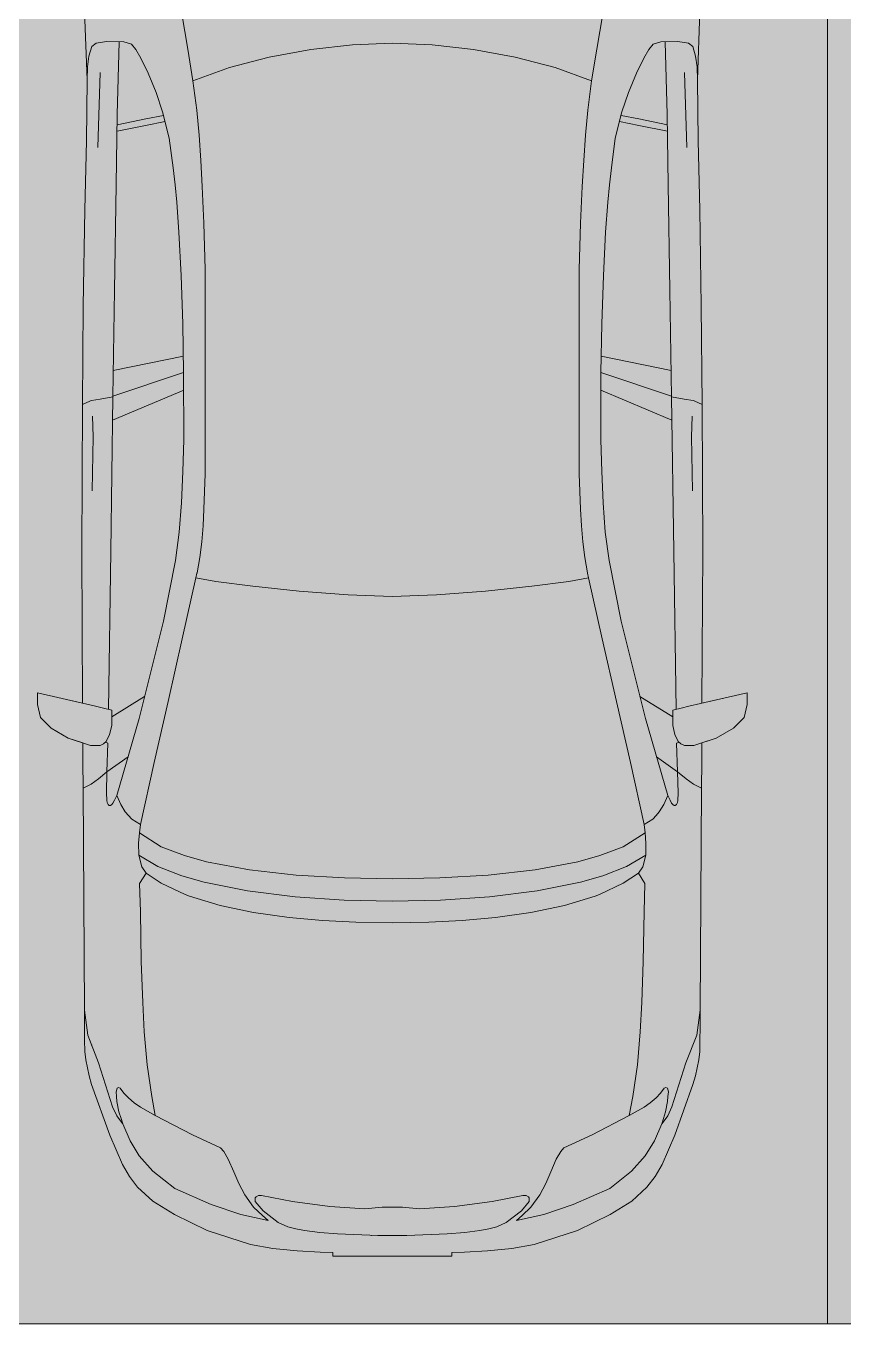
# Model space of a CAD drawing. Header units: millimetres. Extents: x 141848 to 1648660, y -465012 to -151356.
# Drawn here: x 451871 to 454285, y -270728 to -266857 of the extents above; entities that cross this region are included whole.
import ezdxf

# ---------------------------------------------------------------- set-up
doc = ezdxf.new("R2010")
doc.units = ezdxf.units.MM
doc.header["$MEASUREMENT"] = 0
doc.layers.add('Extérieur - Environnement', color=7, linetype='Continuous')
doc.layers.add('Structure - Murs extérieurs', color=7, linetype='Continuous')

msp = doc.modelspace()

# ---------------------------------------------------------------- hatches: boundary and pattern name
at = {"linetype": 'Continuous', "lineweight": 0, "true_color": 0x6f6f6f}
h = msp.add_hatch(color=8, dxfattribs=at)
h.paths.add_polyline_path([(360547.961, -275935.042), (360547.961, -295062.571), (487920.34, -293826.868), (487920.34, -270902.734), (487462.568, -270902.734), (472913.119, -271040.575), (472913.119, -163437.635), (371855.719, -163437.635), (371855.719, -271040.575), (371882.482, -271040.57), (371882.665, -272000.514, -0.40942736), (367883.201, -275935.042)])
h.paths.add_polyline_path([(377135.103, -260639.953), (373845.103, -260639.953), (373845.103, -248364.953), (373845.103, -243089.974), (373845.103, -242189.974), (377135.103, -242189.974)], flags=0)
h.paths.add_polyline_path([(415474.561, -260810.571), (380202.952, -260810.571), (380202.952, -230015.57), (380202.952, -193810.571), (380202.952, -171995.57), (431505.799, -171995.57), (464309.564, -171995.57), (464309.564, -262266.885), (436549.587, -262266.885), (436549.587, -189810.571), (412055.061, -189810.571), (412055.061, -201780.57), (412055.061, -204495.57), (415454.069, -204495.57), (415454.069, -208495.57), (415454.069, -218295.57), (405655.061, -218295.57), (405655.061, -222495.57), (415474.561, -222495.57)], flags=0)
h.paths.add_polyline_path([(381436.562, -269433.913, -0.09031866), (381558.292, -268727.623, -0.20144873), (382612.158, -267592.74, -0.10421145), (383417.525, -267415.055), (384017.498, -267409.371, -0.10404461), (384824.873, -267571.244, -0.23825546), (385983.776, -268953.318, -0.05518862), (386036.355, -269390.334), (386038.45, -269611.438), (386050.565, -270890.267), (385792.102, -271892.761, -0.26794919), (384069.602, -272909.124), (383469.629, -272914.808, -0.19371746), (382078.771, -272370.185, -0.07056876), (381728.183, -271931.262, -0.1316525), (381450.772, -270933.845)], flags=0)
h.paths.add_polyline_path([(392016.505, -273452.052), (392030.007, -267377.824, -0.3805567), (394016.505, -265609.826), (394094.233, -265609.826), (394094.233, -270609.826), (409094.233, -270609.826), (409094.233, -265609.826), (414055.71, -265609.826, -0.41421356), (415555.71, -267109.826), (415555.71, -273660.699, -0.34550161), (413836.804, -275433.432), (394027.271, -275599.002, -0.4157911), (392016.505, -273599.031)], flags=0)
h.paths.add_polyline_path([(424209.612, -271504.083, -0.13447393), (423930.467, -270484.937), (423930.467, -268984.937, -0.41421356), (425930.467, -266984.937), (426530.467, -266984.937, -0.41421356), (428530.467, -268984.937), (428530.467, -270484.937, -0.12882035), (428273.55, -271465.581, -0.27093629), (426530.467, -272484.937), (425930.467, -272484.937, -0.26498)], flags=0)
h.paths.add_polyline_path([(436562.206, -273329.325), (436569.468, -267730.336, -0.09856151), (436800.237, -266943.721), (436817.2, -266951.545, -0.258849), (438654.998, -265605.827), (438652.661, -265587.294), (439337.088, -265587.294), (439337.088, -265687.294), (439337.088, -270687.294), (469237.088, -270687.294), (469237.088, -265687.294), (470907.523, -265687.294), (472885.813, -265687.294), (472885.813, -267687.294), (472885.813, -271062.255, 0.00134576), (472885.842, -271073.021), (472896.728, -273095.233, -0.41421356), (470907.523, -275105.97), (462184.053, -275105.97, -0.00518896), (462130.957, -275116.103), (454147.511, -275196.191), (438770.531, -275253.24, -0.38655333), (436572.608, -273475.385, -0.02518922)], flags=0)
at = {"linetype": 'Continuous', "lineweight": 0, "true_color": 0xa7a7a7}
msp.add_hatch(color=253, dxfattribs=at).paths.add_polyline_path([(453558.776, -266063.202, 1), (463558.776, -266063.202, 1)])

# ---------------------------------------------------------------- linework, layer by layer
at = {"color": 9, "linetype": 'Continuous', "lineweight": 5}
msp.add_lwpolyline([(436572.608, -273475.385, 0.38655333), (438770.531, -275253.24), (454147.511, -275196.191), (462130.957, -275116.103, 0.00518896), (462184.053, -275105.97), (470907.523, -275105.97, 0.41421356), (472896.728, -273095.233), (472885.842, -271073.021, -0.00134576), (472885.813, -271062.255), (472885.813, -267687.294), (472885.813, -265687.294), (470907.523, -265687.294), (469237.088, -265687.294), (469237.088, -270687.294), (439337.088, -270687.294), (439337.088, -265687.294), (439337.088, -265587.294), (438652.661, -265587.294), (438654.998, -265605.827, 0.258849), (436817.2, -266951.545), (436800.237, -266943.721, 0.09856151), (436569.468, -267730.336), (436562.206, -273329.325, 0.02518922)], format="xyb", close=True, dxfattribs=at)
at = {"color": 255, "linetype": 'Continuous', "lineweight": 5, "flags": 128}
for points in [[(454237.088, -265687.294), (454237.088, -270687.294)], [(454237.088, -270687.294), (454237.088, -265687.294)], [(451737.088, -270687.294), (454237.088, -270687.294)], [(454237.088, -270687.294), (456737.088, -270687.294)]]:
    msp.add_lwpolyline(points, dxfattribs=at)
at = {"layer": 'Extérieur - Environnement', "color": 7, "linetype": 'Continuous', "lineweight": 13}
for p, q in [((452312.002, -266709.08), (452348.174, -266924.692)), ((453591.814, -266709.08), (453555.642, -266924.692)), ((452043.698, -266812.144), (452050.959, -267015.116)), ((452050.959, -267015.116), (452043.698, -266812.144)), ((453852.857, -267015.116), (453860.118, -266812.144)), ((453852.857, -267015.116), (453860.118, -266812.144)), ((452064.951, -266917.174), (452056.547, -266945.179)), ((452077.652, -266906.682), (452064.951, -266917.174)), ((452108.63, -266901.909), (452077.652, -266906.682)), ((452159.244, -266903.116), (452108.63, -266901.909)), ((452140.038, -267118.034), (452145.862, -266902.797)), ((452181.719, -266910.293), (452159.244, -266903.116)), ((452194.717, -266925.468), (452181.719, -266910.293)), ((452834.373, -266911.78), (452711.69, -266925.666)), ((452951.908, -266907.061), (452834.373, -266911.78)), ((452951.908, -266907.061), (453069.443, -266911.78)), ((453069.443, -266911.78), (453192.126, -266925.666)), ((453709.099, -266925.468), (453722.098, -266910.293)), ((453722.098, -266910.293), (453744.572, -266903.116)), ((453744.572, -266903.116), (453795.186, -266901.909)), ((453763.778, -267118.034), (453757.954, -266902.797)), ((453795.186, -266901.909), (453826.164, -266906.682)), ((453826.164, -266906.682), (453838.865, -266917.174)), ((453838.865, -266917.174), (453847.27, -266945.179)), ((452056.547, -266945.179), (452052.232, -266976.682)), ((452209.611, -266951.662), (452194.717, -266925.468)), ((452231.015, -266995.684), (452209.611, -266951.662)), ((452348.174, -266924.692), (452363.388, -267017.735)), ((452588.935, -266948.269), (452471.085, -266979.133)), ((452711.69, -266925.666), (452588.935, -266948.269)), ((453192.126, -266925.666), (453314.881, -266948.269)), ((453314.881, -266948.269), (453432.731, -266979.133)), ((453555.642, -266924.692), (453540.428, -267017.735)), ((453672.801, -266995.684), (453694.205, -266951.662)), ((453694.205, -266951.662), (453709.099, -266925.468)), ((453847.27, -266945.179), (453851.584, -266976.682)), ((452052.232, -266976.682), (452050.959, -267015.116)), ((452089.626, -266993.88), (452082.209, -267214.66)), ((452254.43, -267052.956), (452231.015, -266995.684)), ((452471.085, -266979.133), (452363.388, -267017.735)), ((453432.731, -266979.133), (453540.428, -267017.735)), ((453649.386, -267052.956), (453672.801, -266995.684)), ((453814.19, -266993.88), (453821.607, -267214.66)), ((453851.584, -266976.682), (453852.857, -267015.116)), ((452050.959, -267015.116), (452048.746, -267195.422)), ((452048.746, -267195.422), (452050.959, -267015.116)), ((452363.388, -267017.735), (452375.059, -267105.162)), ((453540.428, -267017.735), (453528.757, -267105.162)), ((453855.07, -267195.422), (453852.857, -267015.116)), ((453855.07, -267195.422), (453852.857, -267015.116)), ((452273.759, -267109.617), (452254.43, -267052.956)), ((453630.057, -267109.617), (453649.386, -267052.956)), ((452293.594, -267187.636), (452273.759, -267109.617)), ((452375.058, -267105.146), (452381.751, -267178.67)), ((453528.758, -267105.146), (453522.066, -267178.67)), ((453610.222, -267187.636), (453630.057, -267109.617)), ((452137.106, -267325.351), (452140.038, -267118.034)), ((452139.345, -267167.062), (452223.733, -267149.83)), ((452139.618, -267147.769), (452224.006, -267130.537)), ((452223.733, -267149.83), (452281.148, -267138.68)), ((452224.006, -267130.537), (452276.487, -267120.345)), ((453680.083, -267149.83), (453622.668, -267138.68)), ((453679.81, -267130.537), (453627.33, -267120.345)), ((453764.198, -267147.769), (453679.81, -267130.537)), ((453764.471, -267167.062), (453680.083, -267149.83)), ((453766.71, -267325.351), (453763.778, -267118.034)), ((452305.003, -267275.127), (452293.594, -267187.636)), ((452381.75, -267178.656), (452386.716, -267253.131)), ((453522.066, -267178.656), (453517.1, -267253.131)), ((453598.813, -267275.127), (453610.222, -267187.636)), ((452048.746, -267195.422), (452044.396, -267398.632)), ((452048.746, -267195.422), (452044.396, -267398.632)), ((453859.42, -267398.632), (453855.07, -267195.422)), ((453855.07, -267195.422), (453859.42, -267398.632)), ((452386.716, -267253.127), (452391.12, -267329.924)), ((453517.1, -267253.127), (453512.696, -267329.924)), ((452310.849, -267324.705), (452305.003, -267275.127)), ((453592.967, -267324.705), (453598.813, -267275.127)), ((452132.146, -267636.148), (452137.106, -267325.351)), ((452315.943, -267376.543), (452310.849, -267324.705)), ((452391.119, -267329.914), (452395.885, -267438.034)), ((453512.697, -267329.914), (453507.931, -267438.034)), ((453587.873, -267376.543), (453592.967, -267324.705)), ((453771.671, -267636.148), (453766.71, -267325.351)), ((452322.181, -267464.557), (452315.943, -267376.543)), ((453581.636, -267464.557), (453587.873, -267376.543)), ((452044.396, -267398.632), (452039.611, -267681.866)), ((452044.396, -267398.632), (452039.611, -267681.866)), ((453864.205, -267681.866), (453859.42, -267398.632)), ((453859.42, -267398.632), (453864.205, -267681.866)), ((452395.885, -267438.031), (452399.856, -267575.552)), ((453507.931, -267438.031), (453503.961, -267575.552)), ((452328.568, -267592.686), (452322.181, -267464.557)), ((453575.248, -267592.686), (453581.636, -267464.557)), ((452399.856, -267575.552), (452399.894, -268178.518)), ((453503.961, -267575.552), (453503.922, -268178.518)), ((452333.568, -267735.926), (452328.568, -267592.686)), ((453570.248, -267735.926), (453575.248, -267592.686)), ((452127.185, -267950.448), (452132.146, -267636.148)), ((453776.631, -267950.448), (453771.671, -267636.148)), ((452039.611, -267681.866), (452037.092, -267973.113)), ((452039.611, -267681.866), (452037.092, -267973.113)), ((453866.724, -267973.113), (453864.205, -267681.866)), ((453864.205, -267681.866), (453866.724, -267973.113)), ((452335.991, -267879.457), (452333.568, -267735.926)), ((453567.825, -267879.457), (453570.248, -267735.926)), ((452128.402, -267873.372), (452335.173, -267831.01)), ((453775.415, -267873.372), (453568.643, -267831.01)), ((452335.991, -267879.457), (452127.202, -267949.357)), ((452336.529, -268077.471), (452335.991, -267879.457)), ((453567.287, -268077.471), (453567.825, -267879.457)), ((453567.825, -267879.457), (453776.614, -267949.357)), ((452037.092, -267973.113), (452058.801, -267963.349)), ((452058.801, -267963.349), (452060.757, -267962.783)), ((452060.757, -267962.783), (452064.015, -267962.088)), ((452064.015, -267962.088), (452089.928, -267957.432)), ((452089.928, -267957.432), (452127.185, -267950.448)), ((452127.185, -267950.448), (452120.746, -268407.601)), ((452126.214, -268019.427), (452336.131, -267931.001)), ((453777.603, -268019.427), (453567.685, -267931.001)), ((453776.631, -267950.448), (453783.07, -268407.601)), ((453813.888, -267957.432), (453776.631, -267950.448)), ((453839.801, -267962.088), (453813.888, -267957.432)), ((453843.059, -267962.783), (453839.801, -267962.088)), ((453845.015, -267963.349), (453843.059, -267962.783)), ((453866.724, -267973.113), (453845.015, -267963.349)), ((452037.092, -267973.113), (452035.124, -268405.992)), ((452035.124, -268405.992), (452037.092, -267973.113)), ((453868.692, -268405.992), (453866.724, -267973.113)), ((453868.692, -268405.992), (453866.724, -267973.113)), ((452066.987, -268008.036), (452068.486, -268069.3)), ((453836.829, -268008.036), (453835.33, -268069.3)), ((452068.486, -268069.3), (452065.909, -268228.63)), ((452333.378, -268171.56), (452336.529, -268077.471)), ((453570.438, -268171.56), (453567.287, -268077.471)), ((453835.33, -268069.3), (453837.907, -268228.63)), ((452329.184, -268264.184), (452333.378, -268171.56)), ((452399.894, -268178.518), (452396.057, -268282.803)), ((453503.922, -268178.518), (453507.759, -268282.803)), ((453574.632, -268264.184), (453570.438, -268171.56)), ((452323.085, -268350.336), (452329.184, -268264.184)), ((453580.732, -268350.336), (453574.632, -268264.184)), ((452396.058, -268282.796), (452393.524, -268331.972)), ((453507.758, -268282.796), (453510.292, -268331.972)), ((452311.939, -268433.588), (452323.085, -268350.336)), ((452393.524, -268331.956), (452389.726, -268379.107)), ((453510.292, -268331.956), (453514.09, -268379.107)), ((453591.878, -268433.588), (453580.732, -268350.336)), ((452389.728, -268379.084), (452383.905, -268425.327)), ((453514.088, -268379.084), (453519.911, -268425.327)), ((452035.124, -268405.992), (452037.602, -268855.376)), ((452037.602, -268855.376), (452035.124, -268405.992)), ((452120.747, -268407.601), (452114.299, -268873.649)), ((452383.905, -268425.327), (452375.474, -268470.695)), ((453519.911, -268425.327), (453528.342, -268470.695)), ((453783.069, -268407.601), (453789.517, -268873.649)), ((453866.214, -268855.376), (453868.692, -268405.992)), ((453866.214, -268855.376), (453868.692, -268405.992)), ((452276.522, -268612.975), (452311.939, -268433.588)), ((452375.253, -268471.184), (452375.56, -268470.505)), ((453528.563, -268471.184), (453528.256, -268470.505)), ((453627.294, -268612.975), (453591.878, -268433.588)), ((452372.174, -268485.5), (452332.016, -268665.461)), ((452372.174, -268485.5), (452375.253, -268471.184)), ((452372.174, -268485.5), (452431.145, -268495.563)), ((452431.145, -268495.563), (452539.761, -268509.721)), ((453472.671, -268495.563), (453364.055, -268509.721)), ((453531.642, -268485.5), (453472.671, -268495.563)), ((453531.642, -268485.5), (453528.563, -268471.184)), ((453531.642, -268485.5), (453571.8, -268665.461)), ((452539.761, -268509.721), (452676.846, -268524.319)), ((452676.846, -268524.319), (452821.29, -268535.706)), ((452821.29, -268535.706), (452951.908, -268540.229)), ((453082.526, -268535.706), (452951.908, -268540.229)), ((453226.97, -268524.319), (453082.526, -268535.706)), ((453364.055, -268509.721), (453226.97, -268524.319)), ((452204.322, -268900.718), (452276.522, -268612.975)), ((453699.494, -268900.718), (453627.294, -268612.975)), ((452332.016, -268665.461), (452289.836, -268850.052)), ((453571.8, -268665.461), (453613.98, -268850.052)), ((452037.602, -268855.376), (451904.23, -268824.575)), ((451904.23, -268824.575), (451904.23, -268858.864)), ((451904.23, -268824.575), (452076.265, -268864.305)), ((451904.23, -268824.575), (451904.23, -268858.864)), ((452220.697, -268835.461), (452123.515, -268895.945)), ((452289.836, -268850.052), (452248.686, -269030.342)), ((453613.98, -268850.052), (453655.13, -269030.342)), ((453683.12, -268835.461), (453780.301, -268895.945)), ((453999.586, -268824.575), (453827.551, -268864.305)), ((453999.586, -268824.575), (453866.214, -268855.376)), ((453999.586, -268858.864), (453999.586, -268824.575)), ((453999.586, -268824.575), (453999.586, -268858.864)), ((451904.23, -268858.864), (451913.09, -268896.996)), ((451913.09, -268896.996), (451904.23, -268858.864)), ((452076.265, -268864.305), (452099.394, -268869.809)), ((452099.394, -268869.809), (452123.515, -268876.024)), ((452123.515, -268876.024), (452123.515, -268921.171)), ((453804.422, -268869.809), (453780.301, -268876.024)), ((453780.301, -268876.024), (453780.301, -268921.171)), ((453827.551, -268864.305), (453804.422, -268869.809)), ((453990.726, -268896.996), (453999.586, -268858.864)), ((453990.726, -268896.996), (453999.586, -268858.864)), ((451913.09, -268896.996), (451944.949, -268928.955)), ((451944.949, -268928.955), (451913.09, -268896.996)), ((451944.949, -268928.955), (451995.489, -268958.446)), ((451995.489, -268958.446), (451944.949, -268928.955)), ((452123.515, -268921.171), (452117.503, -268947.698)), ((452204.322, -268900.718), (452138.908, -269127.825)), ((453699.494, -268900.718), (453764.908, -269127.825)), ((453780.301, -268921.171), (453786.313, -268947.698)), ((453908.327, -268958.446), (453958.867, -268928.955)), ((453908.327, -268958.446), (453958.867, -268928.955)), ((453958.867, -268928.955), (453990.726, -268896.996)), ((453958.867, -268928.955), (453990.726, -268896.996)), ((451995.489, -268958.446), (452038.002, -268972.665)), ((452061.464, -268980.512), (451995.489, -268958.446)), ((452038.002, -268972.665), (452038.26, -269028.074)), ((452038.26, -269028.074), (452038.002, -268972.665)), ((452107.695, -268967.805), (452099.62, -268975.338)), ((452112.572, -268973.482), (452105.368, -268969.976)), ((452117.503, -268947.698), (452107.695, -268967.805)), ((452112.572, -268973.482), (452109.604, -269058.02)), ((453786.313, -268947.698), (453796.121, -268967.805)), ((453791.244, -268973.482), (453798.448, -268969.976)), ((453791.244, -268973.482), (453794.212, -269058.02)), ((453796.121, -268967.805), (453804.196, -268975.338)), ((453842.352, -268980.512), (453908.327, -268958.446)), ((453865.556, -269028.074), (453865.814, -268972.665)), ((453865.556, -269028.074), (453865.814, -268972.665)), ((453865.814, -268972.665), (453908.327, -268958.446)), ((452089.448, -268980.446), (452061.464, -268980.512)), ((452099.62, -268975.338), (452089.448, -268980.446)), ((453804.196, -268975.338), (453814.368, -268980.446)), ((453814.368, -268980.446), (453842.352, -268980.512)), ((452038.26, -269028.074), (452039.312, -269106.124)), ((452038.26, -269028.074), (452039.312, -269106.124)), ((452171.752, -269013.798), (452109.604, -269058.02)), ((452248.686, -269030.342), (452208.521, -269213.352)), ((453655.13, -269030.342), (453695.295, -269213.352)), ((453732.064, -269013.798), (453794.212, -269058.02)), ((453864.504, -269106.124), (453865.556, -269028.074)), ((453865.556, -269028.074), (453864.504, -269106.124)), ((452084.743, -269078.043), (452063.147, -269094.519)), ((452109.604, -269058.02), (452084.743, -269078.043)), ((452109.604, -269058.02), (452107.77, -269119.394)), ((453794.212, -269058.02), (453819.073, -269078.043)), ((453794.212, -269058.02), (453796.046, -269119.394)), ((453819.073, -269078.043), (453840.669, -269094.519)), ((452063.147, -269094.519), (452039.312, -269106.124)), ((452039.312, -269106.124), (452043.463, -269761.281)), ((452039.312, -269106.124), (452043.463, -269761.281)), ((452107.77, -269119.394), (452109.049, -269142.411)), ((452131.56, -269141.742), (452138.908, -269127.825)), ((452138.908, -269127.825), (452150.354, -269154.267)), ((453764.908, -269127.825), (453753.463, -269154.267)), ((453772.256, -269141.742), (453764.908, -269127.825)), ((453796.046, -269119.394), (453794.767, -269142.411)), ((453840.669, -269094.519), (453864.504, -269106.124)), ((453860.353, -269761.281), (453864.504, -269106.124)), ((453864.504, -269106.124), (453860.353, -269761.281)), ((452109.049, -269142.411), (452110.086, -269148.165)), ((452110.086, -269148.165), (452113.009, -269153.829)), ((452116.47, -269156.902), (452113.009, -269153.829)), ((452120.219, -269156.936), (452116.47, -269156.902)), ((452124.115, -269154.389), (452120.219, -269156.936)), ((452124.115, -269154.389), (452127.207, -269150.029)), ((452127.207, -269150.029), (452131.554, -269141.742)), ((452150.354, -269154.267), (452163.697, -269175.776)), ((453753.463, -269154.267), (453740.119, -269175.776)), ((453776.609, -269150.029), (453772.262, -269141.742)), ((453779.701, -269154.389), (453776.609, -269150.029)), ((453779.701, -269154.389), (453783.597, -269156.936)), ((453783.597, -269156.936), (453787.346, -269156.902)), ((453787.346, -269156.902), (453790.807, -269153.829)), ((453793.73, -269148.165), (453790.807, -269153.829)), ((453794.767, -269142.411), (453793.73, -269148.165)), ((452163.697, -269175.776), (452172.894, -269186.973)), ((452172.894, -269186.973), (452182.613, -269197.411)), ((452182.613, -269197.411), (452208.521, -269213.352)), ((453721.203, -269197.411), (453695.295, -269213.352)), ((453730.922, -269186.973), (453721.203, -269197.411)), ((453740.119, -269175.776), (453730.922, -269186.973)), ((452205.231, -269238.276), (452203.088, -269268.704)), ((452208.521, -269213.352), (452205.231, -269238.276)), ((452270.045, -269278.711), (452205.231, -269238.276)), ((452208.535, -269213.352), (452208.521, -269213.352)), ((453633.771, -269278.711), (453698.585, -269238.276)), ((453695.281, -269213.352), (453695.295, -269213.352)), ((453695.295, -269213.352), (453698.585, -269238.276)), ((453698.585, -269238.276), (453700.728, -269268.704)), ((452203.088, -269268.704), (452203.868, -269304.066)), ((452338.801, -269304.966), (452270.041, -269278.71)), ((453565.016, -269304.966), (453633.775, -269278.71)), ((453700.728, -269268.704), (453699.948, -269304.066)), ((452260.246, -269337.286), (452203.868, -269304.066)), ((452203.868, -269304.066), (452212.196, -269337.784)), ((452403.937, -269323.678), (452338.794, -269304.965)), ((453499.88, -269323.678), (453565.022, -269304.965)), ((453643.57, -269337.286), (453699.948, -269304.066)), ((453699.948, -269304.066), (453691.62, -269337.784)), ((452225.512, -269357.141), (452205.981, -269387.53)), ((452212.196, -269337.784), (452212.222, -269337.799)), ((452225.512, -269357.141), (452212.196, -269337.784)), ((452225.517, -269357.181), (452225.512, -269357.141)), ((452225.517, -269357.181), (452270.12, -269386.898)), ((452330.449, -269364.909), (452260.246, -269337.286)), ((452530.229, -269347.1), (452403.931, -269323.677)), ((452668.372, -269362.462), (452530.229, -269347.1)), ((453235.444, -269362.462), (453373.587, -269347.1)), ((453373.587, -269347.1), (453499.885, -269323.677)), ((453573.367, -269364.909), (453643.57, -269337.286)), ((453678.299, -269357.181), (453633.696, -269386.898)), ((453678.299, -269357.181), (453678.305, -269357.141)), ((453678.305, -269357.141), (453691.62, -269337.784)), ((453678.305, -269357.141), (453697.835, -269387.53)), ((453691.62, -269337.784), (453691.594, -269337.799)), ((452205.981, -269387.53), (452208.16, -269470.882)), ((452270.12, -269386.898), (452339.999, -269419.474)), ((452396.096, -269383.674), (452330.449, -269364.909)), ((452524.538, -269409.223), (452396.096, -269383.674)), ((452811.302, -269370.864), (452668.37, -269362.461)), ((452951.937, -269373.424), (452811.3, -269370.863)), ((452951.879, -269373.424), (453092.516, -269370.863)), ((453092.514, -269370.864), (453235.446, -269362.461)), ((453379.278, -269409.223), (453507.72, -269383.674)), ((453507.72, -269383.674), (453573.367, -269364.909)), ((453633.696, -269386.898), (453563.817, -269419.474)), ((453697.835, -269387.53), (453695.656, -269470.882)), ((452339.999, -269419.474), (452353.06, -269424.336)), ((452353.06, -269424.336), (452443.601, -269452.15)), ((452665.22, -269426.562), (452524.538, -269409.223)), ((452810.004, -269436.38), (452665.22, -269426.562)), ((452951.908, -269439.488), (452810.004, -269436.38)), ((452951.908, -269439.488), (453093.812, -269436.38)), ((453093.812, -269436.38), (453238.596, -269426.562)), ((453238.596, -269426.562), (453379.278, -269409.223)), ((453550.756, -269424.336), (453460.216, -269452.15)), ((453563.817, -269419.474), (453550.756, -269424.336)), ((452208.158, -269470.819), (452210.804, -269617.644)), ((452208.161, -269470.865), (452208.161, -269470.882)), ((452443.601, -269452.15), (452542.648, -269473.079)), ((452542.648, -269473.079), (452647.555, -269487.903)), ((453361.168, -269473.079), (453256.261, -269487.903)), ((453460.216, -269452.15), (453361.168, -269473.079)), ((453695.658, -269470.819), (453693.012, -269617.644)), ((453695.655, -269470.865), (453695.655, -269470.882)), ((452647.555, -269487.903), (452745.517, -269496.699)), ((452745.517, -269496.699), (452844.089, -269501.675)), ((452844.089, -269501.675), (452951.915, -269503.419)), ((453059.727, -269501.675), (452951.902, -269503.419)), ((453158.299, -269496.699), (453059.727, -269501.675)), ((453256.261, -269487.903), (453158.299, -269496.699)), ((452210.804, -269617.644), (452215.096, -269739.103)), ((453693.012, -269617.644), (453688.72, -269739.103)), ((452215.096, -269739.103), (452219.633, -269825.642)), ((453688.72, -269739.103), (453684.183, -269825.642)), ((452043.463, -269761.281), (452043.38, -269812.104)), ((452043.463, -269761.281), (452043.38, -269812.104)), ((452043.463, -269761.281), (452053.306, -269834.646)), ((453860.353, -269761.281), (453850.51, -269834.646)), ((453860.436, -269812.104), (453860.353, -269761.281)), ((453860.353, -269761.281), (453860.436, -269812.104)), ((452043.38, -269812.104), (452043.49, -269850.175)), ((452043.38, -269812.104), (452043.49, -269850.175)), ((452219.631, -269825.621), (452228.412, -269922.935)), ((452228.412, -269922.935), (452219.661, -269825.642)), ((453684.185, -269825.621), (453675.404, -269922.935)), ((453675.404, -269922.935), (453684.155, -269825.642)), ((453860.326, -269850.175), (453860.436, -269812.104)), ((453860.436, -269812.104), (453860.326, -269850.175)), ((452043.49, -269850.175), (452044.017, -269883.286)), ((452043.49, -269850.175), (452044.017, -269883.286)), ((452053.306, -269834.646), (452084.831, -269917.011)), ((452064.421, -269863.685), (452064.472, -269864.697)), ((453850.51, -269834.646), (453818.985, -269917.011)), ((453839.396, -269863.685), (453839.344, -269864.697)), ((453859.799, -269883.286), (453860.326, -269850.175)), ((453860.326, -269850.175), (453859.799, -269883.286)), ((452044.017, -269883.286), (452046.818, -269907.43)), ((452044.017, -269883.286), (452046.818, -269907.43)), ((453856.998, -269907.43), (453859.799, -269883.286)), ((453859.799, -269883.286), (453856.998, -269907.43)), ((452046.818, -269907.43), (452057.215, -269954.786)), ((452057.215, -269954.786), (452046.818, -269907.43)), ((452084.831, -269917.011), (452126.432, -270046.609)), ((452228.412, -269922.935), (452242.034, -270016.18)), ((453675.404, -269922.935), (453661.782, -270016.18)), ((453818.985, -269917.011), (453777.384, -270046.609)), ((453846.601, -269954.786), (453856.998, -269907.43)), ((453846.601, -269954.786), (453856.998, -269907.43)), ((452057.215, -269954.786), (452064.23, -269980.291)), ((452064.23, -269980.291), (452057.215, -269954.786)), ((452064.23, -269980.291), (452118.048, -270130.226)), ((452118.048, -270130.226), (452064.23, -269980.291)), ((453785.768, -270130.226), (453839.586, -269980.291)), ((453785.768, -270130.226), (453839.586, -269980.291)), ((453839.586, -269980.291), (453846.601, -269954.786)), ((453839.586, -269980.291), (453846.601, -269954.786)), ((452139.437, -269991.066), (452136.704, -270002.769)), ((452136.704, -270002.769), (452138.017, -270015.863)), ((452138.017, -270015.863), (452138.964, -270030.793)), ((452143.89, -269989.8), (452139.437, -269991.066)), ((452148.778, -269991.957), (452143.89, -269989.8)), ((452159.717, -270006.248), (452148.778, -269991.957)), ((452173.339, -270019.786), (452159.717, -270006.248)), ((452242.03, -270016.157), (452252.31, -270072.418)), ((453661.786, -270016.157), (453651.506, -270072.418)), ((453730.477, -270019.786), (453744.099, -270006.248)), ((453744.099, -270006.248), (453755.038, -269991.957)), ((453755.038, -269991.957), (453759.926, -269989.8)), ((453759.926, -269989.8), (453764.379, -269991.066)), ((453764.379, -269991.066), (453767.112, -270002.769)), ((453765.799, -270015.863), (453764.852, -270030.793)), ((453767.112, -270002.769), (453765.799, -270015.863)), ((452138.769, -270072.924), (452126.432, -270046.609)), ((452138.964, -270030.793), (452144.87, -270061.6)), ((452190.413, -270034.588), (452173.339, -270019.786)), ((452208.354, -270047.873), (452190.413, -270034.588)), ((452252.31, -270072.418), (452208.354, -270047.873)), ((453651.506, -270072.418), (453695.462, -270047.873)), ((453695.462, -270047.873), (453713.404, -270034.588)), ((453713.404, -270034.588), (453730.477, -270019.786)), ((453764.852, -270030.793), (453758.946, -270061.6)), ((453765.047, -270072.924), (453777.384, -270046.609)), ((452149.212, -270087.473), (452138.769, -270072.924)), ((452144.87, -270061.6), (452151.216, -270081.4)), ((452156.538, -270096.772), (452149.212, -270087.473)), ((452151.216, -270081.4), (452156.538, -270096.772)), ((452361.725, -270128.798), (452252.31, -270072.418)), ((453542.091, -270128.798), (453651.506, -270072.418)), ((453752.6, -270081.4), (453747.278, -270096.772)), ((453747.278, -270096.772), (453754.604, -270087.473)), ((453758.946, -270061.6), (453752.6, -270081.4)), ((453754.604, -270087.473), (453765.047, -270072.924)), ((452118.048, -270130.226), (452155.287, -270217.2)), ((452155.287, -270217.2), (452118.048, -270130.226)), ((452177.722, -270147.072), (452156.538, -270096.772)), ((452445.162, -270167.904), (452361.725, -270128.798)), ((453458.655, -270167.904), (453542.091, -270128.798)), ((453726.094, -270147.072), (453747.278, -270096.772)), ((453748.529, -270217.2), (453785.768, -270130.226)), ((453748.529, -270217.2), (453785.768, -270130.226)), ((452204.937, -270191.422), (452177.722, -270147.072)), ((452454.551, -270178.323), (452445.162, -270167.904)), ((453449.266, -270178.323), (453458.655, -270167.904)), ((453698.879, -270191.422), (453726.094, -270147.072)), ((452245.255, -270236.78), (452204.937, -270191.422)), ((452467.731, -270201.019), (452454.551, -270178.323)), ((452483.871, -270238.748), (452467.718, -270200.996)), ((453419.945, -270238.748), (453436.098, -270200.996)), ((453436.085, -270201.019), (453449.266, -270178.323)), ((453658.561, -270236.78), (453698.879, -270191.422)), ((452155.287, -270217.2), (452175.832, -270252.572)), ((452155.287, -270217.2), (452175.832, -270252.572)), ((452309.581, -270287.509), (452245.255, -270236.78)), ((452498.939, -270273.148), (452483.871, -270238.748)), ((453404.877, -270273.148), (453419.945, -270238.748)), ((453594.235, -270287.509), (453658.561, -270236.78)), ((453727.984, -270252.572), (453748.529, -270217.2)), ((453748.529, -270217.2), (453727.984, -270252.572)), ((452175.832, -270252.572), (452200.01, -270283.992)), ((452175.832, -270252.572), (452200.01, -270283.992)), ((452200.01, -270283.992), (452245.038, -270325.3)), ((452200.01, -270283.992), (452245.038, -270325.3)), ((452309.581, -270287.509), (452417.615, -270334.551)), ((452516.721, -270306.15), (452498.939, -270273.148)), ((453387.095, -270306.15), (453404.877, -270273.148)), ((453594.235, -270287.509), (453486.201, -270334.551)), ((453658.778, -270325.3), (453703.806, -270283.992)), ((453703.806, -270283.992), (453658.778, -270325.3)), ((453703.806, -270283.992), (453727.984, -270252.572)), ((453727.984, -270252.572), (453703.806, -270283.992)), ((452245.038, -270325.3), (452308.755, -270364.897)), ((452245.038, -270325.3), (452308.755, -270364.897)), ((452542.467, -270342.487), (452516.721, -270306.15)), ((452547.432, -270315.683), (452549.876, -270311.79)), ((452547.58, -270326.509), (452547.432, -270315.683)), ((452570.639, -270353.332), (452547.58, -270326.509)), ((452549.876, -270311.79), (452557.122, -270308.145)), ((452557.122, -270308.145), (452566.035, -270307.893)), ((452566.035, -270307.893), (452656.902, -270326.346)), ((452656.902, -270326.346), (452767.927, -270340.803)), ((453246.914, -270326.346), (453135.889, -270340.803)), ((453337.781, -270307.893), (453246.914, -270326.346)), ((453333.177, -270353.332), (453356.236, -270326.509)), ((453346.694, -270308.145), (453337.781, -270307.893)), ((453353.94, -270311.79), (453346.694, -270308.145)), ((453356.384, -270315.683), (453353.94, -270311.79)), ((453356.236, -270326.509), (453356.384, -270315.683)), ((453361.35, -270342.487), (453387.095, -270306.15)), ((453595.061, -270364.897), (453658.778, -270325.3)), ((453658.778, -270325.3), (453595.061, -270364.897)), ((452308.755, -270364.897), (452405.55, -270411.682)), ((452308.755, -270364.897), (452405.55, -270411.682)), ((452417.615, -270334.551), (452504.846, -270364.687)), ((452585.093, -270382.581), (452504.846, -270364.687)), ((452568.336, -270367.761), (452542.467, -270342.487)), ((452615.4, -270388.521), (452570.639, -270353.332)), ((452767.927, -270340.803), (452871.064, -270347.688)), ((452922.186, -270343.014), (452871.064, -270347.688)), ((452922.186, -270343.014), (452952.723, -270343.014)), ((452981.63, -270343.014), (452951.093, -270343.014)), ((452981.63, -270343.014), (453032.752, -270347.688)), ((453135.889, -270340.803), (453032.752, -270347.688)), ((453288.416, -270388.521), (453333.177, -270353.332)), ((453318.723, -270382.581), (453398.97, -270364.687)), ((453335.48, -270367.761), (453361.35, -270342.487)), ((453486.201, -270334.551), (453398.97, -270364.687)), ((453498.266, -270411.682), (453595.061, -270364.897)), ((453595.061, -270364.897), (453498.266, -270411.682)), ((452585.093, -270382.581), (452568.336, -270367.761)), ((452643.559, -270400.674), (452615.4, -270388.521)), ((452643.559, -270400.674), (452667.127, -270406.754)), ((453260.257, -270400.674), (453236.689, -270406.754)), ((453260.257, -270400.674), (453288.416, -270388.521)), ((453318.723, -270382.581), (453335.48, -270367.761)), ((452405.55, -270411.682), (452533.039, -270453.32)), ((452533.039, -270453.32), (452405.55, -270411.682)), ((452667.123, -270406.753), (452693.12, -270411.739)), ((452693.108, -270411.737), (452738.025, -270417.696)), ((452738.025, -270417.696), (452789.918, -270421.621)), ((452909.307, -270426.56), (452789.918, -270421.621)), ((452890.774, -270425.927), (452891.415, -270425.927)), ((452951.92, -270426.22), (452909.307, -270426.56)), ((452951.896, -270426.22), (452994.509, -270426.56)), ((452994.509, -270426.56), (453113.898, -270421.621)), ((453013.042, -270425.927), (453012.401, -270425.927)), ((453165.791, -270417.696), (453113.898, -270421.621)), ((453210.708, -270411.737), (453165.791, -270417.696)), ((453236.693, -270406.753), (453210.696, -270411.739)), ((453370.777, -270453.32), (453498.266, -270411.682)), ((453370.777, -270453.32), (453498.266, -270411.682)), ((452533.039, -270453.32), (452599.279, -270464.898)), ((452599.279, -270464.898), (452533.039, -270453.32)), ((452599.279, -270464.898), (452670.898, -270471.45)), ((452670.898, -270471.45), (452599.279, -270464.898)), ((452670.898, -270471.45), (452738.885, -270475.543)), ((452738.885, -270475.543), (452670.898, -270471.45)), ((452738.885, -270475.543), (452776.146, -270476.634)), ((452776.146, -270476.634), (452738.885, -270475.543)), ((452776.146, -270476.634), (452776.146, -270487.463)), ((452776.146, -270487.463), (452776.146, -270476.634)), ((453127.67, -270476.634), (453164.931, -270475.543)), ((453127.67, -270476.634), (453164.931, -270475.543)), ((453127.67, -270487.463), (453127.67, -270476.634)), ((453127.67, -270487.463), (453127.67, -270476.634)), ((453164.931, -270475.543), (453232.918, -270471.45)), ((453164.931, -270475.543), (453232.918, -270471.45)), ((453232.918, -270471.45), (453304.537, -270464.898)), ((453232.918, -270471.45), (453304.537, -270464.898)), ((453304.537, -270464.898), (453370.777, -270453.32)), ((453304.537, -270464.898), (453370.777, -270453.32)), ((452776.146, -270487.463), (453127.67, -270487.463)), ((452776.146, -270487.463), (452951.908, -270487.463)), ((453127.67, -270487.463), (452951.908, -270487.463))]:
    msp.add_line(p, q, dxfattribs=at)
at = {"layer": 'Structure - Murs extérieurs', "color": 7, "linetype": 'Continuous', "lineweight": 5, "flags": 128}
msp.add_lwpolyline([(469137.088, -270687.292), (439337.088, -270687.292), (439337.088, -265687.294), (439337.088, -265587.294), (439237.088, -265587.294), (438652.661, -265587.294, 0.25972716), (436720.906, -267116.457, 0.0985618), (436560.829, -267920.633), (436560.829, -273253.269, 0.41578544), (438672.092, -275353.239), (470809.084, -275205.969, 0.41421921)], format="xyb", dxfattribs=at)
at = {"layer": 'Structure - Murs extérieurs', "color": 7, "linetype": 'Continuous', "lineweight": 5}
msp.add_lwpolyline([(469137.088, -270687.292), (439337.088, -270687.292)], dxfattribs=at)

doc.saveas('drawing.dxf')
